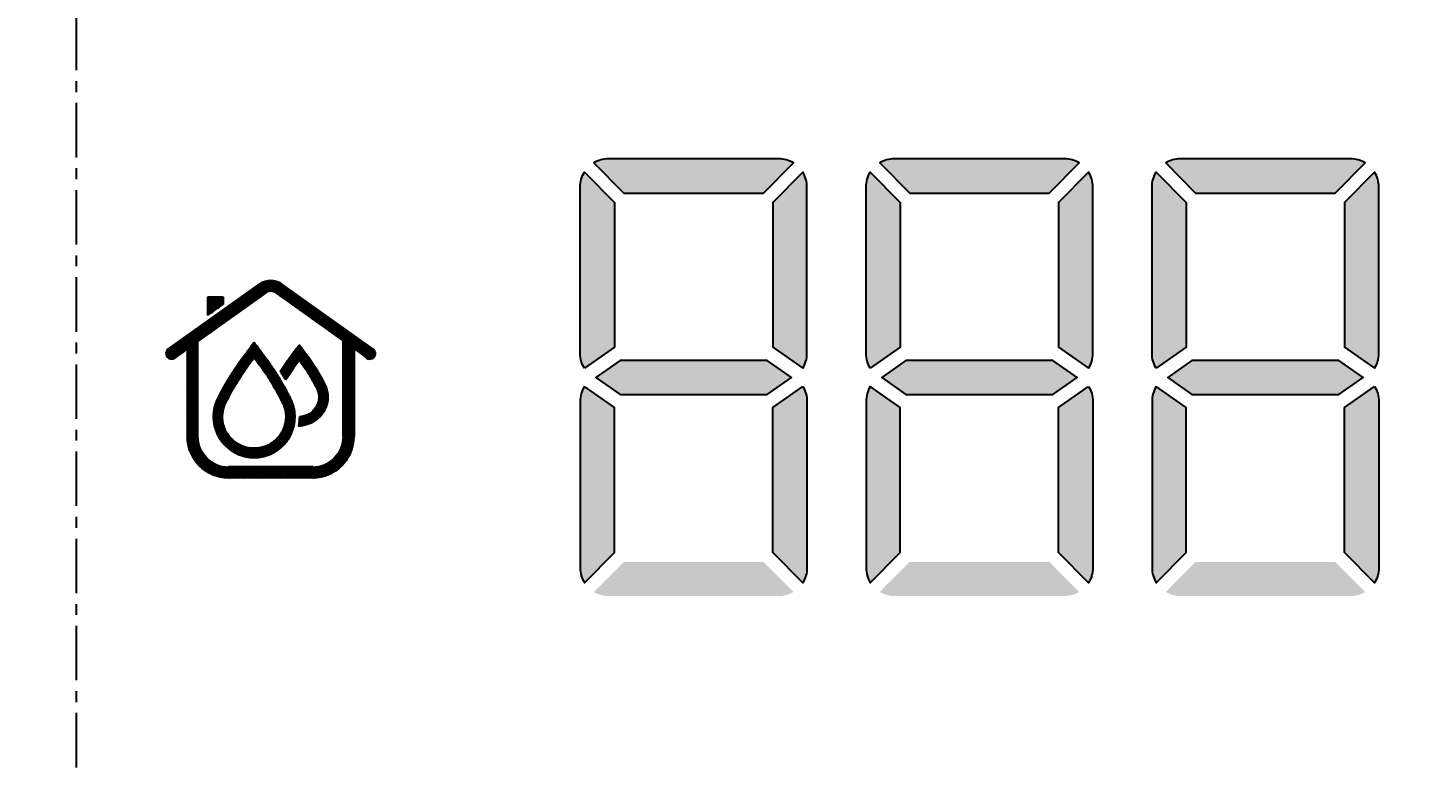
# Model space of a CAD drawing. Header units: millimetres. Extents: x 1826 to 2116, y 1670 to 1795.
# Drawn here: x 1891.45 to 1923.04, y 1739.56 to 1756.41 of the extents above; entities that cross this region are included whole.
import ezdxf

# ---------------------------------------------------------------- set-up
doc = ezdxf.new("R2010")
doc.units = ezdxf.units.MM
doc.linetypes.add('CENTER', pattern=[2, 1.25, -0.25, 0.25, -0.25])
doc.layers.add('DIM', color=3, linetype='Continuous')
doc.layers.add('DWG', color=7, linetype='Continuous')
doc.styles.add('ROMANS', font='romans.shx')
doc.dimstyles.new('LCDDIM', dxfattribs={"dimtxt": 0.85, "dimasz": 0.68, "dimexe": 0.2125, "dimexo": 0.2125, "dimgap": 0.17, "dimtad": 0, "dimzin": 0, "dimdsep": 46, "dimtxsty": 'ROMANS', "dimcen": 2.5, "dimadec": 0, "dimazin": 0, "dimtfac": 1, "dimtofl": 0, "dimtmove": 0, "dimatfit": 0, "dimfxl": 0, "dimarcsym": 0})
pattern_1 = [(45, (3215.372406, 4191.8915099), (-0.00060620547194, 0.00060620547194), [])]

# ---------------------------------------------------------------- blocks, each defined once
blk = doc.blocks.new('*D11')
at = {"layer": 'DEFPOINTS', "color": 0, "transparency": 16777216}
for p in [(1882.149, 1785.676), (1892.569, 1785.676), (1892.569, 1729.676)]:
    blk.add_point(p, dxfattribs=at)
at = {"layer": 'DIM', "color": 0, "lineweight": -2, "transparency": 16777216}
for p, q in [((1892.244, 1785.676), (1881.824, 1785.676)), ((1882.149, 1784.636), (1882.149, 1764.9)), ((1882.149, 1730.716), (1882.149, 1750.452)), ((1892.244, 1729.676), (1881.824, 1729.676))]:
    blk.add_line(p, q, dxfattribs=at)
at = {"layer": 'DIM', "color": 0, "transparency": 16777216}
for points in [[(1881.976, 1784.636), (1882.323, 1784.636), (1882.149, 1785.676)], [(1881.976, 1730.716), (1882.323, 1730.716), (1882.149, 1729.676)]]:
    blk.add_solid(points, dxfattribs=at)
at = {"layer": 'DIM', "color": 0, "transparency": 16777216, "insert": (1882.149, 1757.676), "char_height": 1.3, "attachment_point": 5, "rotation": 90, "style": 'ROMANS'}
blk.add_mtext('MIN V.A 56.00', dxfattribs=at)

msp = doc.modelspace()

# ---------------------------------------------------------------- hatches: boundary and pattern name
h = msp.add_hatch()
h.set_pattern_fill('ANSI31', color=256, scale=0.006858)
h.set_pattern_definition(pattern_1)
h.paths.add_polyline_path([(1908.335, 1752.608), (1909.023, 1753.3, 0.136063), (1908.691, 1753.392), (1904.777, 1753.392, 0.136063), (1904.446, 1753.3), (1905.133, 1752.608)])
h.paths.add_polyline_path([(1904.917, 1752.393), (1904.229, 1753.086, 0.139094), (1904.133, 1752.748), (1904.133, 1748.923, 0.139094), (1904.229, 1748.585), (1904.917, 1749.069)])
h.paths.add_polyline_path([(1908.42, 1747.984), (1908.977, 1748.376), (1908.42, 1748.768), (1905.049, 1748.768), (1904.491, 1748.376), (1905.049, 1747.984)])
h.paths.add_polyline_path([(1904.133, 1744.004, 0.139094), (1904.229, 1743.666), (1904.917, 1744.358), (1904.917, 1747.683), (1904.229, 1748.167, 0.139094), (1904.133, 1747.828)])
h.paths.add_polyline_path([(1908.691, 1743.36, 0.136063), (1909.023, 1743.452), (1908.335, 1744.144), (1905.133, 1744.144), (1904.446, 1743.452, 0.136063), (1904.777, 1743.36)])
h.paths.add_polyline_path([(1908.551, 1744.358), (1909.239, 1743.666, 0.139094), (1909.335, 1744.004), (1909.335, 1747.828, 0.139094), (1909.239, 1748.167), (1908.551, 1747.683)])
h.paths.add_polyline_path([(1908.551, 1749.069), (1909.239, 1748.585, 0.139094), (1909.335, 1748.923), (1909.335, 1752.748, 0.139094), (1909.239, 1753.086), (1908.551, 1752.393)])
h = msp.add_hatch()
h.set_pattern_fill('ANSI31', color=256, scale=0.006858)
h.set_pattern_definition(pattern_1)
h.paths.add_polyline_path([(1914.894, 1752.608), (1915.581, 1753.3, 0.136063), (1915.25, 1753.392), (1911.336, 1753.392, 0.136063), (1911.004, 1753.3), (1911.692, 1752.608)])
h.paths.add_polyline_path([(1910.692, 1748.923, 0.139094), (1910.787, 1748.585), (1911.476, 1749.069), (1911.476, 1752.393), (1910.787, 1753.086, 0.139094), (1910.692, 1752.748)])
h.paths.add_polyline_path([(1915.11, 1749.069), (1915.798, 1748.585, 0.139094), (1915.894, 1748.923), (1915.894, 1752.748, 0.139094), (1915.798, 1753.086), (1915.11, 1752.393)])
h.paths.add_polyline_path([(1914.978, 1747.984), (1915.535, 1748.376), (1914.978, 1748.768), (1911.607, 1748.768), (1911.05, 1748.376), (1911.607, 1747.984)])
h.paths.add_polyline_path([(1911.476, 1747.683), (1910.787, 1748.167, 0.139094), (1910.692, 1747.828), (1910.692, 1744.004, 0.139094), (1910.787, 1743.666), (1911.476, 1744.358)])
h.paths.add_polyline_path([(1915.894, 1747.828, 0.139094), (1915.798, 1748.167), (1915.11, 1747.683), (1915.11, 1744.358), (1915.798, 1743.666, 0.139094), (1915.894, 1744.004)])
h.paths.add_polyline_path([(1915.25, 1743.36, 0.136063), (1915.581, 1743.452), (1914.894, 1744.144), (1911.692, 1744.144), (1911.004, 1743.452, 0.136063), (1911.336, 1743.36)])
h = msp.add_hatch()
h.set_pattern_fill('ANSI31', color=256, scale=0.006858)
h.set_pattern_definition([(45, (3221.9341959, 4191.8915099), (-0.00060620547194, 0.00060620547194), [])])
h.paths.add_polyline_path([(1921.455, 1752.608), (1922.143, 1753.3, 0.136063), (1921.811, 1753.392), (1917.897, 1753.392, 0.136063), (1917.566, 1753.3), (1918.254, 1752.608)])
h.paths.add_polyline_path([(1917.253, 1748.923, 0.139094), (1917.349, 1748.585), (1918.037, 1749.069), (1918.037, 1752.393), (1917.349, 1753.086, 0.139094), (1917.253, 1752.748)])
h.paths.add_polyline_path([(1921.671, 1749.069), (1922.36, 1748.585, 0.139094), (1922.455, 1748.923), (1922.455, 1752.748, 0.139094), (1922.36, 1753.086), (1921.672, 1752.393)])
h.paths.add_polyline_path([(1921.54, 1747.984), (1922.097, 1748.376), (1921.54, 1748.768), (1918.169, 1748.768), (1917.612, 1748.376), (1918.169, 1747.984)])
h.paths.add_polyline_path([(1918.037, 1747.683), (1917.349, 1748.167, 0.139094), (1917.253, 1747.828), (1917.253, 1744.004, 0.139094), (1917.349, 1743.666), (1918.037, 1744.358)])
h.paths.add_polyline_path([(1922.455, 1747.828, 0.139094), (1922.36, 1748.167), (1921.671, 1747.683), (1921.672, 1744.358), (1922.36, 1743.666, 0.139094), (1922.455, 1744.004)])
h.paths.add_polyline_path([(1921.811, 1743.36, 0.136063), (1922.143, 1743.452), (1921.455, 1744.144), (1918.254, 1744.144), (1917.566, 1743.452, 0.136063), (1917.897, 1743.36)])
h = msp.add_hatch()
h.set_pattern_fill('ANSI31', color=256, scale=0.00956)
h.set_pattern_definition([(45, (-9584.03446, 7807.96465), (-0.02146332725, 0.02146332725), [])])
h.paths.add_polyline_path([(1895.94, 1750.048), (1895.94, 1750.227), (1895.587, 1750.227), (1895.587, 1749.796)], flags=16)
h.paths.add_polyline_path([(1894.68, 1749.032, 1), (1894.83, 1748.822), (1895.104, 1749.018), (1895.104, 1747.024, 0.414214), (1896.06, 1746.067), (1897.995, 1746.067, 0.414214), (1898.951, 1747.024), (1898.951, 1749.022), (1899.231, 1748.822, 1), (1899.381, 1749.032), (1897.288, 1750.525, 0.320007), (1896.774, 1750.525)])
h.paths.add_polyline_path([(1895.362, 1749.202), (1896.923, 1750.315, -0.320007), (1897.138, 1750.315), (1898.692, 1749.206), (1898.692, 1747.024, -0.414214), (1897.995, 1746.326), (1896.06, 1746.326, -0.414214), (1895.362, 1747.024)], flags=16)
h = msp.add_hatch()
h.set_pattern_fill('ANSI31', color=256, scale=0.01)
h.set_pattern_definition([(45, (10236.7522996, 11509.673661), (-0.00088388347648, 0.00088388347648), [])])
edge = h.paths.add_edge_path()
edge.add_spline(control_points=[(1897.515, 1747.841), (1897.481, 1747.91), (1897.449, 1747.973), (1897.29, 1748.277), (1897.145, 1748.509), (1896.909, 1748.84), (1896.827, 1748.947), (1896.651, 1749.18)], knot_values=[4.312375, 4.312375, 4.312375, 4.312375, 4.659658, 4.659658, 5.989024, 5.989024, 6.653706, 6.653706, 6.653706, 6.653706], degree=3, periodic=0)
edge.add_spline(control_points=[(1896.651, 1749.18), (1896.475, 1748.947), (1896.393, 1748.84), (1896.157, 1748.509), (1896.012, 1748.277), (1895.853, 1747.973), (1895.821, 1747.91), (1895.787, 1747.841)], knot_values=[1.971043, 1.971043, 1.971043, 1.971043, 2.635726, 2.635726, 3.965092, 3.965092, 4.312375, 4.312375, 4.312375, 4.312375], degree=3, periodic=0)
edge.add_spline(control_points=[(1895.787, 1747.841), (1895.662, 1747.545), (1895.692, 1747.225), (1895.869, 1746.957)], knot_values=[0.985522, 0.985522, 0.985522, 0.985522, 1.971043, 1.971043, 1.971043, 1.971043], weights=[1, 0.920687, 0.920687, 1], degree=3, periodic=0)
edge.add_spline(control_points=[(1895.869, 1746.957), (1896.047, 1746.689), (1896.33, 1746.537), (1896.651, 1746.537)], knot_values=[0, 0, 0, 0, 0.985522, 0.985522, 0.985522, 0.985522], weights=[1, 0.920687, 0.920687, 1], degree=3, periodic=0)
edge.add_spline(control_points=[(1896.651, 1746.537), (1896.972, 1746.537), (1897.255, 1746.689), (1897.433, 1746.957)], knot_values=[7.639228, 7.639228, 7.639228, 7.639228, 8.62475, 8.62475, 8.62475, 8.62475], weights=[1, 0.920687, 0.920687, 1], degree=3, periodic=0)
edge.add_spline(control_points=[(1897.433, 1746.957), (1897.61, 1747.225), (1897.64, 1747.545), (1897.515, 1747.841)], knot_values=[6.653706, 6.653706, 6.653706, 6.653706, 7.639228, 7.639228, 7.639228, 7.639228], weights=[1, 0.920687, 0.920687, 1], degree=3, periodic=0)
edge = h.paths.add_edge_path(flags=16)
edge.add_spline(control_points=[(1896.651, 1748.828), (1896.7, 1748.763), (1896.738, 1748.712), (1896.825, 1748.592), (1896.873, 1748.524), (1896.969, 1748.38), (1897.016, 1748.307), (1897.119, 1748.138), (1897.174, 1748.041), (1897.258, 1747.881), (1897.289, 1747.82), (1897.321, 1747.753)], knot_values=[4.573634, 4.573634, 4.573634, 4.573634, 4.856959, 4.856959, 5.293871, 5.293871, 5.730782, 5.730782, 6.298094, 6.298094, 6.645377, 6.645377, 6.645377, 6.645377], degree=3, periodic=0)
edge.add_spline(control_points=[(1897.321, 1747.753), (1897.354, 1747.673), (1897.374, 1747.582), (1897.379, 1747.342), (1897.333, 1747.191), (1897.256, 1747.074)], knot_values=[6.660579, 6.660579, 6.660579, 6.660579, 7.03548, 7.03548, 7.639228, 7.639228, 7.639228, 7.639228], degree=3, periodic=0)
edge.add_spline(control_points=[(1897.256, 1747.074), (1897.208, 1747.002), (1897.144, 1746.935), (1896.945, 1746.795), (1896.793, 1746.75), (1896.651, 1746.75)], knot_values=[7.639228, 7.639228, 7.639228, 7.639228, 8.01443, 8.01443, 8.62475, 8.62475, 8.62475, 8.62475], degree=3, periodic=0)
edge.add_spline(control_points=[(1896.651, 1746.75), (1896.564, 1746.75), (1896.473, 1746.766), (1896.247, 1746.854), (1896.125, 1746.956), (1896.046, 1747.074)], knot_values=[0, 0, 0, 0, 0.375202, 0.375202, 0.985522, 0.985522, 0.985522, 0.985522], degree=3, periodic=0)
edge.add_spline(control_points=[(1896.046, 1747.074), (1895.998, 1747.147), (1895.961, 1747.232), (1895.911, 1747.467), (1895.927, 1747.624), (1895.981, 1747.753)], knot_values=[0.985522, 0.985522, 0.985522, 0.985522, 1.360726, 1.360726, 1.964171, 1.964171, 1.964171, 1.964171], degree=3, periodic=0)
edge.add_spline(control_points=[(1895.981, 1747.753), (1896.017, 1747.828), (1896.051, 1747.895), (1896.159, 1748.097), (1896.237, 1748.23), (1896.362, 1748.425), (1896.405, 1748.489), (1896.497, 1748.621), (1896.543, 1748.684), (1896.621, 1748.788), (1896.635, 1748.807), (1896.651, 1748.828)], knot_values=[1.979373, 1.979373, 1.979373, 1.979373, 2.365051, 2.365051, 3.144995, 3.144995, 3.535192, 3.535192, 3.960826, 3.960826, 4.051115, 4.051115, 4.051115, 4.051115], degree=3, periodic=0)
h = msp.add_hatch()
h.set_pattern_fill('ANSI31', color=256, scale=0.004015)
h.set_pattern_definition([(45, (-9679.947466, 8253.6654), (-0.009014597445, 0.009014597445), [])])
edge = h.paths.add_edge_path()
edge.add_spline(control_points=[(1897.867, 1747.519), (1897.818, 1747.497), (1897.758, 1747.481), (1897.689, 1747.47)], knot_values=[8.204375, 8.204375, 8.204375, 8.204375, 8.562045, 8.562045, 8.562045, 8.562045], degree=3, periodic=0)
edge.add_spline(control_points=[(1897.689, 1747.47), (1897.688, 1747.398), (1897.68, 1747.326), (1897.665, 1747.255)], knot_values=[7.06025, 7.06025, 7.06025, 7.06025, 7.265421, 7.265421, 7.265421, 7.265421], degree=3, periodic=0)
edge.add_spline(control_points=[(1897.665, 1747.255), (1897.765, 1747.267), (1897.863, 1747.287), (1897.953, 1747.327), (1898.069, 1747.378), (1898.164, 1747.46), (1898.233, 1747.564), (1898.357, 1747.751), (1898.378, 1747.975), (1898.29, 1748.182), (1898.267, 1748.231), (1898.245, 1748.275), (1898.133, 1748.488), (1898.032, 1748.65), (1897.866, 1748.882), (1897.809, 1748.957), (1897.686, 1749.12), (1897.562, 1748.957), (1897.505, 1748.882), (1897.434, 1748.781), (1897.417, 1748.758), (1897.401, 1748.735), (1897.398, 1748.73), (1897.394, 1748.725), (1897.391, 1748.72), (1897.345, 1748.652), (1897.299, 1748.584), (1897.252, 1748.517)], knot_values=[2.832823, 2.832823, 2.832823, 2.832823, 3.272782, 3.272782, 3.272782, 3.837929, 3.837929, 3.837929, 4.82345, 4.82345, 4.82345, 5.170733, 5.170733, 6.500099, 6.500099, 7.164782, 7.164782, 7.164782, 7.829465, 7.829465, 8.028936, 8.028936, 8.028936, 8.071053, 8.071053, 8.071053, 8.644334, 8.644334, 8.644334, 8.644334], weights=[0.941799, 0.941799, 0.941799, 0.941799, 0.935117, 0.954518, 1, 0.920687, 0.920687, 1, 1, 1, 1, 1, 1, 1, 1, 1, 1, 1, 1, 1, 1, 1, 1, 1, 1, 1], degree=3, periodic=0)
edge.add_spline(control_points=[(1897.252, 1748.517), (1897.279, 1748.475), (1897.305, 1748.432), (1897.345, 1748.367), (1897.359, 1748.344), (1897.373, 1748.32)], knot_values=[5.502878, 5.502878, 5.502878, 5.502878, 5.741896, 5.741896, 5.87139, 5.87139, 5.87139, 5.87139], degree=3, periodic=0)
edge.add_spline(control_points=[(1897.373, 1748.32), (1897.436, 1748.413), (1897.499, 1748.506), (1897.563, 1748.599), (1897.564, 1748.6), (1897.564, 1748.601)], knot_values=[2.61332, 2.61332, 2.61332, 2.61332, 3.397834, 3.397834, 3.406104, 3.406104, 3.406104, 3.406104], degree=3, periodic=0)
edge.add_spline(control_points=[(1897.564, 1748.601), (1897.568, 1748.606), (1897.571, 1748.611), (1897.574, 1748.616)], knot_values=[3.406104, 3.406104, 3.406104, 3.406104, 3.448221, 3.448221, 3.448221, 3.448221], degree=3, periodic=0)
edge.add_spline(control_points=[(1897.574, 1748.616), (1897.603, 1748.658), (1897.632, 1748.698), (1897.672, 1748.752), (1897.679, 1748.761), (1897.686, 1748.771)], knot_values=[3.448221, 3.448221, 3.448221, 3.448221, 3.824276, 3.824276, 3.8998, 3.8998, 3.8998, 3.8998], degree=3, periodic=0)
edge.add_spline(control_points=[(1897.686, 1748.771), (1897.717, 1748.73), (1897.741, 1748.696), (1897.791, 1748.625), (1897.816, 1748.589), (1897.888, 1748.48), (1897.933, 1748.406), (1898.019, 1748.255), (1898.058, 1748.181), (1898.099, 1748.096)], knot_values=[4.72495, 4.72495, 4.72495, 4.72495, 5.044018, 5.044018, 5.363086, 5.363086, 6.001222, 6.001222, 6.641442, 6.641442, 6.641442, 6.641442], degree=3, periodic=0)
edge.add_spline(control_points=[(1898.099, 1748.096), (1898.123, 1748.038), (1898.135, 1747.971), (1898.128, 1747.823), (1898.1, 1747.743), (1898.058, 1747.68)], knot_values=[6.664412, 6.664412, 6.664412, 6.664412, 7.105145, 7.105145, 7.639228, 7.639228, 7.639228, 7.639228], degree=3, periodic=0)
edge.add_spline(control_points=[(1898.058, 1747.68), (1898.023, 1747.627), (1897.975, 1747.579), (1897.901, 1747.535), (1897.885, 1747.526), (1897.867, 1747.519)], knot_values=[7.639228, 7.639228, 7.639228, 7.639228, 8.080728, 8.080728, 8.204375, 8.204375, 8.204375, 8.204375], degree=3, periodic=0)

# ---------------------------------------------------------------- linework, layer by layer
for p, q in [((1895.587, 1749.796), (1895.587, 1750.227)), ((1895.587, 1750.227), (1895.94, 1750.227)), ((1895.94, 1750.227), (1895.94, 1750.048)), ((1895.362, 1747.024), (1895.362, 1749.202)), ((1898.692, 1747.024), (1898.692, 1749.206)), ((1897.995, 1746.326), (1896.06, 1746.326))]:
    msp.add_line(p, q)
at = {"lineweight": 0}
for p, q in [((1898.951, 1749.022), (1898.951, 1747.024)), ((1897.995, 1746.067), (1896.06, 1746.067))]:
    msp.add_line(p, q, dxfattribs=at)
at = {"linetype": 'CENTER'}
msp.add_lwpolyline([(1940.569, 1730.676), (1940.569, 1784.676, 0.414214), (1939.569, 1785.676), (1893.569, 1785.676, 0.414214), (1892.569, 1784.676), (1892.569, 1730.676, 0.414214), (1893.569, 1729.676), (1939.569, 1729.676, 0.414214)], format="xyb", close=True, dxfattribs=at)
for points in [[(1904.777, 1753.392, 0.136063), (1904.446, 1753.3), (1905.133, 1752.608), (1908.335, 1752.608), (1909.023, 1753.3, 0.136063), (1908.691, 1753.392)], [(1911.336, 1753.392, 0.136063), (1911.004, 1753.3), (1911.692, 1752.608), (1914.894, 1752.608), (1915.581, 1753.3, 0.136063), (1915.25, 1753.392)], [(1917.897, 1753.392, 0.136063), (1917.566, 1753.3), (1918.254, 1752.608), (1921.455, 1752.608), (1922.143, 1753.3, 0.136063), (1921.811, 1753.392)], [(1904.229, 1748.585, -0.139094), (1904.133, 1748.923), (1904.133, 1752.748, -0.139094), (1904.229, 1753.086), (1904.917, 1752.393), (1904.917, 1749.069)], [(1909.239, 1748.585, 0.139094), (1909.335, 1748.923), (1909.335, 1752.748, 0.139094), (1909.239, 1753.086), (1908.551, 1752.393), (1908.551, 1749.069)], [(1910.787, 1748.585, -0.139094), (1910.692, 1748.923), (1910.692, 1752.748, -0.139094), (1910.787, 1753.086), (1911.476, 1752.393), (1911.476, 1749.069)], [(1915.798, 1748.585, 0.139094), (1915.894, 1748.923), (1915.894, 1752.748, 0.139094), (1915.798, 1753.086), (1915.11, 1752.393), (1915.11, 1749.069)], [(1917.349, 1748.585, -0.139094), (1917.253, 1748.923), (1917.253, 1752.748, -0.139094), (1917.349, 1753.086), (1918.037, 1752.393), (1918.037, 1749.069)], [(1922.36, 1748.585, 0.139094), (1922.455, 1748.923), (1922.455, 1752.748, 0.139094), (1922.36, 1753.086), (1921.672, 1752.393), (1921.671, 1749.069)], [(1904.229, 1748.167, 0.139094), (1904.133, 1747.828), (1904.133, 1744.004, 0.139094), (1904.229, 1743.666), (1904.917, 1744.358), (1904.917, 1747.683)], [(1909.239, 1748.167, -0.139094), (1909.335, 1747.828), (1909.335, 1744.004, -0.139094), (1909.239, 1743.666), (1908.551, 1744.358), (1908.551, 1747.683)], [(1910.787, 1748.167, 0.139094), (1910.692, 1747.828), (1910.692, 1744.004, 0.139094), (1910.787, 1743.666), (1911.476, 1744.358), (1911.476, 1747.683)], [(1915.798, 1748.167, -0.139094), (1915.894, 1747.828), (1915.894, 1744.004, -0.139094), (1915.798, 1743.666), (1915.11, 1744.358), (1915.11, 1747.683)], [(1917.349, 1748.167, 0.139094), (1917.253, 1747.828), (1917.253, 1744.004, 0.139094), (1917.349, 1743.666), (1918.037, 1744.358), (1918.037, 1747.683)], [(1922.36, 1748.167, -0.139094), (1922.455, 1747.828), (1922.455, 1744.004, -0.139094), (1922.36, 1743.666), (1921.672, 1744.358), (1921.671, 1747.683)]]:
    msp.add_lwpolyline(points, format="xyb", close=True)
for points in [[(1905.049, 1748.768), (1904.491, 1748.376), (1905.049, 1747.984), (1908.42, 1747.984), (1908.977, 1748.376), (1908.42, 1748.768)], [(1911.607, 1748.768), (1911.05, 1748.376), (1911.607, 1747.984), (1914.978, 1747.984), (1915.535, 1748.376), (1914.978, 1748.768)], [(1918.169, 1748.768), (1917.612, 1748.376), (1918.169, 1747.984), (1921.54, 1747.984), (1922.097, 1748.376), (1921.54, 1748.768)]]:
    msp.add_lwpolyline(points, close=True)
for centre, start, end in [((1894.755, 1748.927), 125.4901, 305.4901), ((1899.306, 1748.927), 234.5099, 54.5099)]:
    msp.add_arc(centre, 0.129, start, end)
at = {"lineweight": 0}
for centre, radius, start, end in [((1896.06, 1747.024), 0.956, 180, 270), ((1896.06, 1747.024), 0.698, 179.9941, 270), ((1897.995, 1747.024), 0.956, 270, 0), ((1897.995, 1747.024), 0.698, 270, 0.0059)]:
    msp.add_arc(centre, radius, start, end, dxfattribs=at)
for points, weights, knots in [([(1896.651, 1746.537), (1896.33, 1746.537), (1896.047, 1746.689), (1895.869, 1746.957), (1895.692, 1747.225), (1895.662, 1747.545), (1895.787, 1747.841), (1895.821, 1747.91), (1895.853, 1747.973), (1896.012, 1748.277), (1896.157, 1748.509), (1896.393, 1748.84), (1896.475, 1748.947), (1896.651, 1749.18), (1896.827, 1748.947), (1896.909, 1748.84), (1897.145, 1748.509), (1897.29, 1748.277), (1897.449, 1747.973), (1897.481, 1747.91), (1897.515, 1747.841), (1897.64, 1747.545), (1897.61, 1747.225), (1897.433, 1746.957), (1897.255, 1746.689), (1896.972, 1746.537), (1896.651, 1746.537)], [1, 0.920686789854, 0.920686789854, 1, 0.920686789854, 0.920686789854, 1, 1, 1, 1, 1, 1, 1, 1, 1, 1, 1, 1, 1, 1, 1, 0.920686789854, 0.920686789854, 1, 0.920686789854, 0.920686789854, 1], [0, 0, 0, 0, 0.985522, 0.985522, 0.985522, 1.971043, 1.971043, 1.971043, 2.318326, 2.318326, 3.647692, 3.647692, 4.312375, 4.312375, 4.312375, 4.977058, 4.977058, 6.306423, 6.306423, 6.653706, 6.653706, 6.653706, 7.639228, 7.639228, 7.639228, 8.62475, 8.62475, 8.62475, 8.62475]), ([(1897.252, 1748.517), (1897.299, 1748.584), (1897.345, 1748.652), (1897.391, 1748.72), (1897.394, 1748.725), (1897.398, 1748.73), (1897.401, 1748.735), (1897.417, 1748.758), (1897.434, 1748.781), (1897.505, 1748.882), (1897.562, 1748.957), (1897.686, 1749.12), (1897.809, 1748.957), (1897.866, 1748.882), (1898.032, 1748.65), (1898.133, 1748.488), (1898.245, 1748.275), (1898.267, 1748.231), (1898.29, 1748.182), (1898.378, 1747.975), (1898.357, 1747.751), (1898.233, 1747.564), (1898.164, 1747.46), (1898.069, 1747.378), (1897.953, 1747.327), (1897.863, 1747.287), (1897.765, 1747.267), (1897.665, 1747.255)], [1, 1, 1, 1, 1, 1, 1, 1, 1, 1, 1, 1, 1, 1, 1, 1, 1, 1, 1, 0.920686789854, 0.920686789854, 1, 0.954517873657, 0.93511745316, 0.941798738507, 0.941798738507, 0.941798738507, 0.941798738507], [2.832823, 2.832823, 2.832823, 2.832823, 3.406104, 3.406104, 3.406104, 3.448221, 3.448221, 3.448221, 3.647692, 3.647692, 4.312375, 4.312375, 4.312375, 4.977058, 4.977058, 6.306423, 6.306423, 6.653706, 6.653706, 6.653706, 7.639228, 7.639228, 7.639228, 8.204375, 8.204375, 8.204375, 8.644334, 8.644334, 8.644334, 8.644334])]:
    msp.add_rational_spline(points, weights, degree=3, knots=knots)
for points, knots in [([(1895.981, 1747.753), (1896.017, 1747.828), (1896.051, 1747.895), (1896.159, 1748.097), (1896.237, 1748.23), (1896.362, 1748.425), (1896.405, 1748.489), (1896.497, 1748.621), (1896.543, 1748.684), (1896.621, 1748.788), (1896.635, 1748.807), (1896.651, 1748.828)], [1.979373, 1.979373, 1.979373, 1.979373, 2.365051, 2.365051, 3.144995, 3.144995, 3.535192, 3.535192, 3.960826, 3.960826, 4.051115, 4.051115, 4.051115, 4.051115]), ([(1896.651, 1748.828), (1896.7, 1748.763), (1896.738, 1748.712), (1896.825, 1748.592), (1896.873, 1748.524), (1896.969, 1748.38), (1897.016, 1748.307), (1897.119, 1748.138), (1897.174, 1748.041), (1897.258, 1747.881), (1897.289, 1747.82), (1897.321, 1747.753)], [4.573634, 4.573634, 4.573634, 4.573634, 4.856959, 4.856959, 5.293871, 5.293871, 5.730782, 5.730782, 6.298094, 6.298094, 6.645377, 6.645377, 6.645377, 6.645377]), ([(1897.574, 1748.616), (1897.603, 1748.658), (1897.632, 1748.698), (1897.672, 1748.752), (1897.679, 1748.761), (1897.686, 1748.771)], [3.4482207, 3.4482207, 3.4482207, 3.4482207, 3.8242761, 3.8242761, 3.8997997, 3.8997997, 3.8997997, 3.8997997]), ([(1897.686, 1748.771), (1897.717, 1748.73), (1897.741, 1748.696), (1897.791, 1748.625), (1897.816, 1748.589), (1897.888, 1748.48), (1897.933, 1748.406), (1898.019, 1748.255), (1898.058, 1748.181), (1898.099, 1748.096)], [4.72495, 4.72495, 4.72495, 4.72495, 5.044018, 5.044018, 5.363086, 5.363086, 6.001222, 6.001222, 6.641442, 6.641442, 6.641442, 6.641442]), ([(1897.252, 1748.517), (1897.279, 1748.475), (1897.305, 1748.432), (1897.345, 1748.367), (1897.359, 1748.344), (1897.373, 1748.32)], [5.5028781, 5.5028781, 5.5028781, 5.5028781, 5.7418964, 5.7418964, 5.8713901, 5.8713901, 5.8713901, 5.8713901]), ([(1897.373, 1748.32), (1897.436, 1748.413), (1897.499, 1748.506), (1897.563, 1748.599), (1897.564, 1748.6), (1897.564, 1748.601)], [2.6133197, 2.6133197, 2.6133197, 2.6133197, 3.3978337, 3.3978337, 3.406104, 3.406104, 3.406104, 3.406104]), ([(1898.099, 1748.096), (1898.123, 1748.038), (1898.135, 1747.971), (1898.128, 1747.823), (1898.1, 1747.743), (1898.058, 1747.68)], [6.6644117, 6.6644117, 6.6644117, 6.6644117, 7.1051446, 7.1051446, 7.6392281, 7.6392281, 7.6392281, 7.6392281]), ([(1896.046, 1747.074), (1895.998, 1747.147), (1895.961, 1747.232), (1895.911, 1747.467), (1895.927, 1747.624), (1895.981, 1747.753)], [0.9855216, 0.9855216, 0.9855216, 0.9855216, 1.3607265, 1.3607265, 1.9641708, 1.9641708, 1.9641708, 1.9641708]), ([(1897.321, 1747.753), (1897.354, 1747.673), (1897.374, 1747.582), (1897.379, 1747.342), (1897.333, 1747.191), (1897.256, 1747.074)], [6.660579, 6.660579, 6.660579, 6.660579, 7.0354801, 7.0354801, 7.6392281, 7.6392281, 7.6392281, 7.6392281]), ([(1898.058, 1747.68), (1898.023, 1747.627), (1897.975, 1747.579), (1897.901, 1747.535), (1897.885, 1747.526), (1897.867, 1747.519)], [7.6392281, 7.6392281, 7.6392281, 7.6392281, 8.0807282, 8.0807282, 8.2043751, 8.2043751, 8.2043751, 8.2043751]), ([(1896.651, 1746.75), (1896.564, 1746.75), (1896.473, 1746.766), (1896.247, 1746.854), (1896.125, 1746.956), (1896.046, 1747.074)], [0, 0, 0, 0, 0.3752018, 0.3752018, 0.9855216, 0.9855216, 0.9855216, 0.9855216]), ([(1897.256, 1747.074), (1897.208, 1747.002), (1897.144, 1746.935), (1896.945, 1746.795), (1896.793, 1746.75), (1896.651, 1746.75)], [7.6392281, 7.6392281, 7.6392281, 7.6392281, 8.0144299, 8.0144299, 8.6247498, 8.6247498, 8.6247498, 8.6247498])]:
    msp.add_open_spline(points, degree=3, knots=knots)
for points in [[(1897.564, 1748.601), (1897.568, 1748.606), (1897.571, 1748.611), (1897.574, 1748.616)], [(1897.689, 1747.47), (1897.688, 1747.398), (1897.68, 1747.326), (1897.665, 1747.255)], [(1897.867, 1747.519), (1897.818, 1747.497), (1897.758, 1747.481), (1897.689, 1747.47)]]:
    msp.add_open_spline(points, degree=3)
at = {"layer": 'DWG', "lineweight": 0}
for p, q in [((1896.774, 1750.525), (1894.68, 1749.032)), ((1895.362, 1749.202), (1896.923, 1750.315)), ((1898.692, 1749.206), (1897.138, 1750.315)), ((1897.288, 1750.525), (1899.381, 1749.032)), ((1895.94, 1750.048), (1895.587, 1749.796)), ((1894.83, 1748.822), (1895.104, 1749.018)), ((1895.104, 1749.018), (1895.104, 1747.024)), ((1899.231, 1748.822), (1898.951, 1749.022))]:
    msp.add_line(p, q, dxfattribs=at)
for radius in [0.443, 0.185]:
    msp.add_arc((1897.031, 1750.164), radius, 54.5099, 125.4901, dxfattribs=at)

# ---------------------------------------------------------------- dimensions: what is measured, and where the dimension line sits
at = {"layer": 'DIM'}
dim = msp.add_linear_dim(base=(1882.149, 1785.676), p1=(1892.569, 1729.676), p2=(1892.569, 1785.676), angle=90, text='MIN V.A <>', dimstyle='LCDDIM', override={"dimtxt": 1.3, "dimasz": 1.04, "dimexe": 0.325, "dimexo": 0.325, "dimgap": 0.26}, dxfattribs=at)
dim.commit()
dim.dimension.update_dxf_attribs({"geometry": '*D11', "text_midpoint": (1882.149, 1757.676)})

doc.saveas('drawing.dxf')
